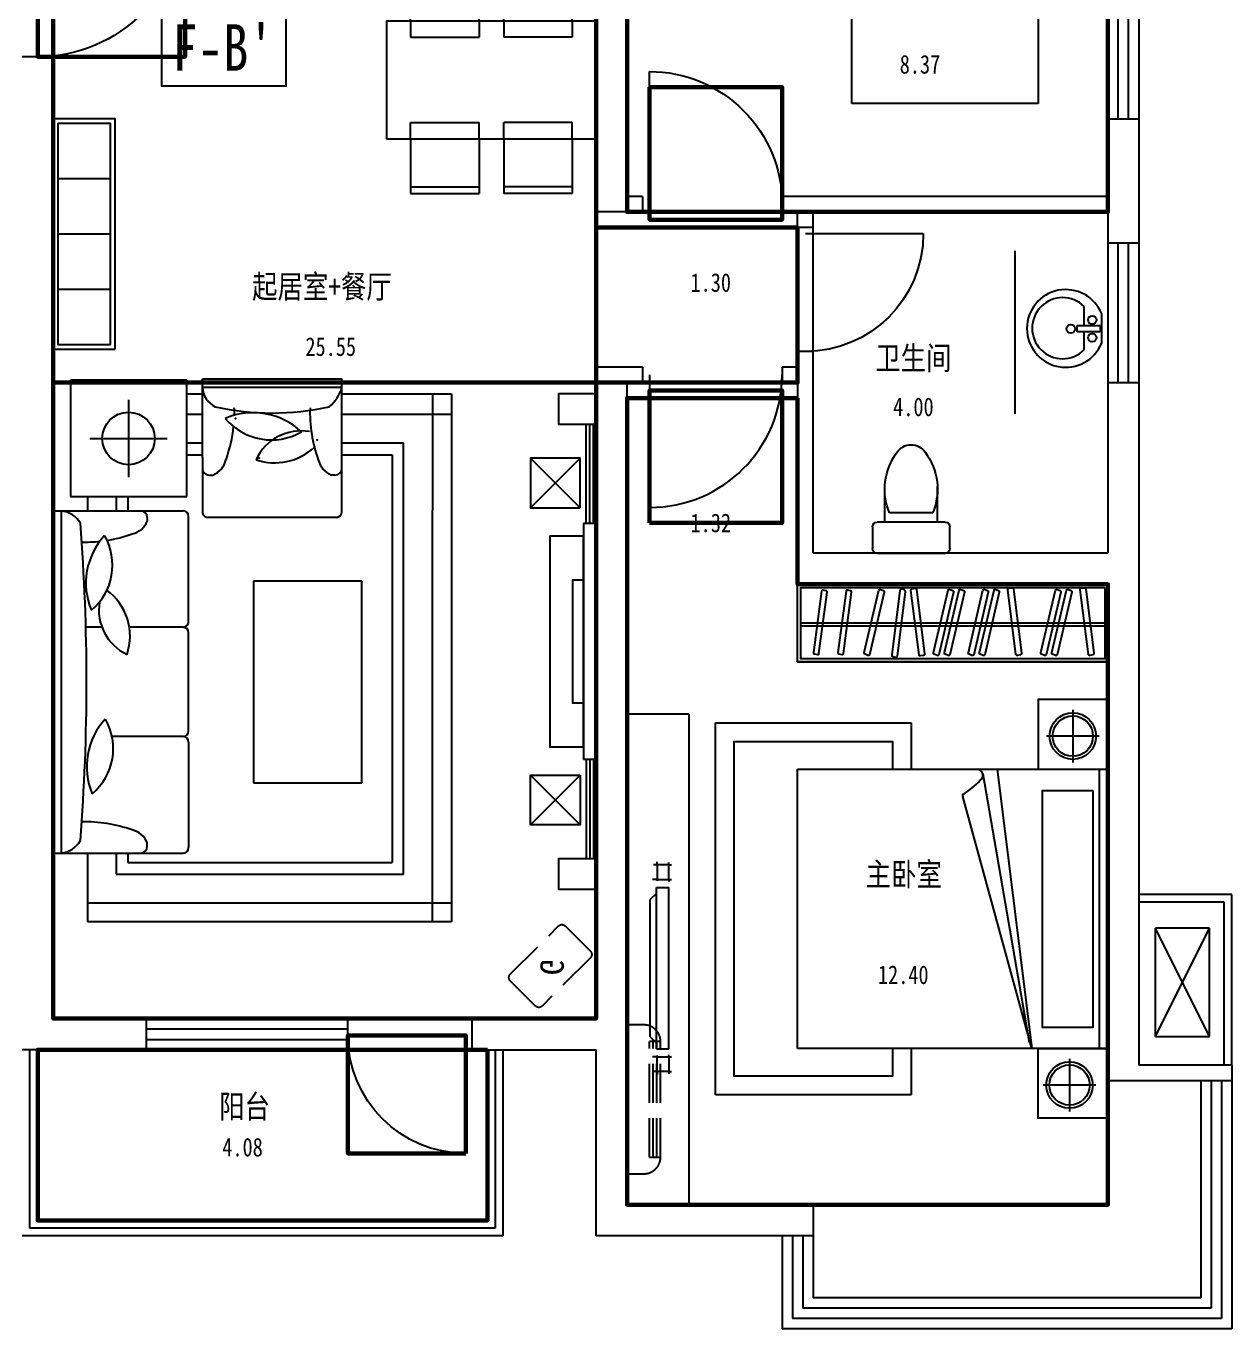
# Model space of a CAD drawing. Extents: x -355297 to -319897, y -340725 to -321125.
# Drawn here: x -327672 to -319897, y -339225 to -330826 of the extents above; entities that cross this region are included whole.
import ezdxf
from ezdxf.enums import TextEntityAlignment as Align

# ---------------------------------------------------------------- set-up
doc = ezdxf.new("R2010")
doc.units = 0
doc.header["$LTSCALE"] = 1000
doc.header["$MEASUREMENT"] = 0
doc.linetypes.add('DASH', pattern=[0.35, 0.25, -0.1])
doc.linetypes.add('DASHED', pattern=[0.75, 0.5, -0.25])
doc.layers.get('0').update_dxf_attribs({"linetype": 'CONTINUOUS'})
for name, color, linetype in [('0-室内空调位', 8, 'DASH'), ('A-FURN-MOVE', 47, 'DASH'), ('FIXT', 53, 'CONTINUOUS'), ('IDEN-NAME', 153, 'CONTINUOUS'), ('LVTRY', 8, 'CONTINUOUS'), ('PUB_HATCH', 8, 'CONTINUOUS'), ('PUB_TEXT', 7, 'CONTINUOUS'), ('TEXT', 6, 'CONTINUOUS'), ('WALL', 2, 'CONTINUOUS'), ('WIND', 2, 'CONTINUOUS'), ('WINDOW', 3, 'CONTINUOUS'), ('WINDOW_TEXT', 7, 'CONTINUOUS'), ('家具', 145, 'CONTINUOUS'), ('家具ALL', 33, 'CONTINUOUS'), ('灰色', 8, 'CONTINUOUS'), ('空调', 32, 'CONTINUOUS'), ('面积', 2, 'CONTINUOUS')]:
    doc.layers.add(name, color=color, linetype=linetype)
for name, color, linetype, lineweight in [('GT_卧室', 1, 'CONTINUOUS', 60), ('GT_客厅', 2, 'CONTINUOUS', 60), ('GT_过道', 30, 'CONTINUOUS', 60), ('GT_门', 245, 'CONTINUOUS', 60), ('GT_阳台', 6, 'CONTINUOUS', 60), ('GT_餐厅', 3, 'CONTINUOUS', 60)]:
    doc.layers.add(name, color=color, linetype=linetype, lineweight=lineweight)
doc.layers.get('PUB_HATCH').off()
doc.styles.add('-黑体', font='simhei.ttf', dxfattribs={"width": 0.7})
doc.styles.add('CCDI_T0G_01', font='simhei.ttf')
doc.styles.add('SIMPLEX', font='SIMPLEX.SHX')
doc.styles.add('Style-simsun', font='')
doc.styles.get('Style-simsun').set_extended_font_data('NSimSun')

# ---------------------------------------------------------------- blocks, each defined once
blk = doc.blocks.new('_DBLK')
blk.add_line((-0.45, 0), (-0.45, -0.95))
blk.add_arc((-0.45, 0), 0.95, 270, 0)
at = {"layer": 'WINDOW_TEXT', "style": 'SIMPLEX', "flags": 9}
blk.add_attdef('A', text='', height=1, dxfattribs=at).set_placement((0, 1.5), align=Align.MIDDLE)
blk = doc.blocks.new('_WBLK')
for p, q in [((-0.5, 0.5), (0.5, 0.5)), ((0.5, 0.1667), (-0.5, 0.1667)), ((0.5, -0.1667), (-0.5, -0.1667)), ((-0.5, -0.5), (0.5, -0.5))]:
    blk.add_line(p, q)
at = {"layer": 'WINDOW_TEXT', "style": 'SIMPLEX', "flags": 9}
blk.add_attdef('A', text='', height=1, dxfattribs=at).set_placement((0, 1.5), align=Align.MIDDLE)
blk = doc.blocks.new('NAME')
blk.add_lwpolyline([(-4, 2.5), (-4, -2.5), (4, -2.5), (4, 2.5)], close=True)
at = {"style": '-黑体', "width": 0.8}
blk.add_attdef('户型名称', text='', height=3, dxfattribs=at).set_placement((0, 0), align=Align.MIDDLE_CENTER)
blk = doc.blocks.new('U_B5ZSN')
for p, q in [((-220, 0), (220, 0)), ((-250, -170), (-250, -30)), ((250, -30), (250, -170)), ((220, -200), (-220, -200)), ((-169.7, -200.4), (-169.7, -430.4)), ((169.7, -200.4), (169.7, -430.4)), ((139.7, -260.4), (-139.7, -260.4))]:
    blk.add_line(p, q)
for centre, radius, start, end in [((-220, -30), 30, 90, 180), ((220, -30), 30, 0, 90), ((-220, -170), 30, 180, 270), ((220, -170), 30, 270, 0), ((227.4, -412.8), 397.5, 157.45048, 216.63814), ((-227.4, -412.8), 397.5, 323.36186, 22.54952), ((0, -589.6), 109.8, 213.45086, 326.54914)]:
    blk.add_arc(centre, radius, start, end)
blk = doc.blocks.new('55555')
at = {"layer": 'LVTRY', "xscale": -1, "rotation": 90}
blk.add_blockref('U_B5ZSN', (61757.5, 84566.5), dxfattribs=at)
blk = doc.blocks.new('$plan$00001628')
for p, q in [((-20.3, 0), (20.3, 0)), ((20.3, 0), (20.3, -150)), ((-20.3, -150), (-20.3, 0)), ((-23.4, -103.9), (-143.6, -103.9)), ((20.3, -150), (-20.3, -150)), ((136, -103.9), (23.5, -103.9))]:
    blk.add_line(p, q)
blk.add_lwpolyline([(-96.6, 9.3, 5.110404), (92.2, 9.3)], format="xyb", close=True)
for centre, radius in [((-57.2, -52), 26.7), ((57.2, -52), 26.7), ((0, -190.1), 27.8)]:
    blk.add_circle(centre, radius)
blk.add_arc((-3.8, -242.5), 196.9, 135.25267, 44.74733)
blk = doc.blocks.new('dq')
at = {"ltscale": 2}
for p, q in [((-80, 950), (-80, 1749)), ((-50, 950), (-50, 1749)), ((-20, 950), (-20, 1749)), ((-128, 1476), (-528, 1076)), ((-528, 1476), (-128, 1076)), ((-80, -950), (-80, -1749)), ((-50, -950), (-50, -1749)), ((-20, -950), (-20, -1749)), ((-128, -1476), (-528, -1076)), ((-528, -1476), (-128, -1076))]:
    blk.add_line(p, q, dxfattribs=at)
for p, q in [((-100, 950), (-100, -950)), ((0, 950), (-100, 950)), ((0, 950), (0, -950)), ((0, -950), (-100, -950))]:
    blk.add_line(p, q)
for points in [[(0, 1749), (-300, 1749), (-300, 1999), (0, 1999)], [(-128, 1076), (-128, 1476), (-528, 1476), (-528, 1076)], [(-100, 850), (-372, 850), (-372, -850), (-100, -850)], [(-100, 493), (-190, 493), (-190, -494), (-100, -494)], [(-128, -1076), (-128, -1476), (-528, -1476), (-528, -1076)], [(0, -1999), (-300, -1999), (-300, -1749), (0, -1749)]]:
    blk.add_lwpolyline(points, close=True, dxfattribs=at)
blk = doc.blocks.new('A$C2C4A43AB')
at = {"layer": '家具'}
for p, q in [((450, 2529.8), (2250, 2529.8)), ((450, 529.8), (450, 2529.8)), ((2250, 2529.8), (2250, 529.8)), ((2250, 2529.8), (2250, 529.8)), ((2250, 2529.8), (2250, 2359.8)), ((236.6, 2473.8), (236.3, 2133.8)), ((450, 2474), (2250, 2474)), ((2486, 2452.7), (2485.7, 2112.7)), ((66.5, 2303.9), (406.5, 2303.6)), ((2315.9, 2282.9), (2655.9, 2282.6)), ((450, 1816.4), (2250.4, 2040)), ((480.3, 1723.2), (2209.1, 2022.9)), ((2250.4, 2040), (625, 1594)), ((151.3, 1260.9), (450, 1260.9)), ((151.3, 0), (151.3, 1260.9)), ((2250, 1260.9), (2548.7, 1260.9)), ((2548.7, 1260.9), (2548.7, 0)), ((2250, 529.8), (450, 529.8)), ((2548.7, 0), (151.3, 0))]:
    blk.add_line(p, q, dxfattribs=at)
for points in [[(0, 2529.8), (0, 2079.8), (450, 2079.8), (450, 2529.8)], [(2700, 2529.8), (2700, 2079.8), (2250, 2079.8), (2250, 2529.8)], [(587.2, 2432.2), (2115.7, 2432.2), (2115.7, 2107.6), (587.2, 2107.6)]]:
    blk.add_lwpolyline(points, close=True, dxfattribs=at)
blk.add_lwpolyline([(2250, 1140.9), (2428.7, 1140.9), (2428.7, 120), (271.3, 120), (271.3, 1140.9), (450, 1140.9)], dxfattribs=at)
for centre, radius in [((236.5, 2303.8), 150), ((236.5, 2303.8), 130), ((2485.9, 2282.7), 150), ((2485.9, 2282.7), 130)]:
    blk.add_circle(centre, radius, dxfattribs=at)
for centre, radius, start, end in [((489.3, 1685), 39.3, 34.76973, 171.6858), ((104.1, 1273.5), 602.1, 32.54346, 46.10592), ((620.1, 1602.8), 10, 212.54346, 299.04815)]:
    blk.add_arc(centre, radius, start, end, dxfattribs=at)
blk = doc.blocks.new('A$C54607170')
at = {"layer": '家具'}
for p, q in [((19.9, 105.5), (5.8, 105.5)), ((19.9, 105.5), (19.9, 122.3)), ((114.9, 105.5), (114.9, 121.2)), ((114.9, 105.5), (127.5, 105.5)), ((19.9, 29.9), (0, 29.9)), ((19.9, 29.9), (19.9, 6.8)), ((114.9, 29.9), (124.3, 29.9)), ((114.9, 29.9), (114.9, 0))]:
    blk.add_line(p, q, dxfattribs=at)
blk.add_lwpolyline([(114.9, 105.5), (19.9, 105.5), (19.9, 29.9), (114.9, 29.9)], close=True, dxfattribs=at)
blk = doc.blocks.new('A$C5F6F7D46')
at = {"layer": '家具'}
for p, q in [((544.7, 120), (1583, 120)), ((544.7, 40), (544.7, 120)), ((1583, 40), (1583, 120)), ((544.7, 40), (1583, 40)), ((621.6, 0), (581.6, 40)), ((1546.1, 40), (1506.1, 0)), ((621.6, 0), (1506.1, 0))]:
    blk.add_line(p, q, dxfattribs=at)
blk = doc.blocks.new('A$C0298320C')
blk.add_blockref('A$C54607170', (377.5, 14.5))
at = {"xscale": -1}
blk.add_blockref('A$C54607170', (1750.2, 14.5), dxfattribs=at)
at = {"layer": '面积'}
blk.add_blockref('A$C5F6F7D46', (0, 0), dxfattribs=at)
blk = doc.blocks.new('A$C27572BC1')
at = {"layer": '家具'}
for p, q in [((352.5, 1350), (1112.4, 1350)), ((352.5, 0), (352.5, 1350)), ((1112.4, 0), (1112.4, 1350)), ((352.5, 1196.8), (0, 1196.8)), ((0, 1196.8), (0, 754.5)), ((43.5, 1196.8), (43.5, 754.5)), ((1112.4, 1196.8), (1465, 1196.8)), ((1421.4, 1196.8), (1421.4, 754.5)), ((1465, 1196.8), (1465, 754.5)), ((352.5, 754.5), (0, 754.5)), ((1112.4, 754.5), (1465, 754.5)), ((0, 153.2), (0, 595.5)), ((352.5, 595.5), (0, 595.5)), ((43.5, 153.2), (43.5, 595.5)), ((1112.4, 595.5), (1465, 595.5)), ((1421.4, 153.2), (1421.4, 595.5)), ((1465, 153.2), (1465, 595.5)), ((352.5, 153.2), (0, 153.2)), ((1112.4, 153.2), (1465, 153.2)), ((352.5, 0), (1112.4, 0))]:
    blk.add_line(p, q, dxfattribs=at)
at = {"layer": '家具', "linetype": 'DASHED', "ltscale": 10}
for p, q in [((352.5, 1196.8), (457.2, 1196.8)), ((457.2, 1196.8), (457.2, 754.5)), ((1112.4, 1196.8), (1007.8, 1196.8)), ((1007.8, 1196.8), (1007.8, 754.5)), ((352.5, 754.5), (457.2, 754.5)), ((1112.4, 754.5), (1007.8, 754.5)), ((352.5, 595.5), (457.2, 595.5)), ((457.2, 153.2), (457.2, 595.5)), ((1007.8, 153.2), (1007.8, 595.5)), ((1112.4, 595.5), (1007.8, 595.5)), ((352.5, 153.2), (457.2, 153.2)), ((1112.4, 153.2), (1007.8, 153.2))]:
    blk.add_line(p, q, dxfattribs=at)
blk = doc.blocks.new('A$C1635139F')
at = {"layer": '家具', "linetype": 'Continuous'}
for p, q in [((110.8, 3491.6), (110.8, 2741.6)), ((860.8, 3491.6), (110.8, 3491.6)), ((860.8, 2741.6), (860.8, 3491.6)), ((961.8, 2993.7), (961.8, 3500.7)), ((961.8, 3500.7), (1861.8, 3500.7)), ((961.8, 3446.7), (1861.8, 3446.7)), ((1861.8, 2643.9), (1861.8, 3500.7)), ((961.8, 2993.7), (961.8, 2643.9)), ((1006.8, 2880.6), (1029.5, 2880.6)), ((1816.8, 2880.6), (1794.1, 2880.6)), ((110.8, 2741.6), (860.8, 2741.6)), ((0, 444.5), (0, 2650)), ((0.5, 2650.5), (837.9, 2650.5)), ((52.8, 444), (52.8, 2650.5)), ((606.4, 2606.5), (606.4, 2584.3)), ((873.1, 1925.7), (873.1, 2615.3)), ((1825.8, 2607.9), (997.8, 2607.9)), ((1290.8, 2197.3), (1290.8, 897.3)), ((1990.8, 2197.3), (1290.8, 2197.3)), ((1990.8, 897.3), (1990.8, 2197.3)), ((314.6, 1899.3), (217.8, 1899.3)), ((839.3, 1899.3), (490.9, 1899.3)), ((873.1, 1230.5), (873.1, 1864.1)), ((839.3, 1195.3), (379.2, 1195.3)), ((873.1, 1160.1), (873.1, 479.2)), ((1290.8, 897.3), (1990.8, 897.3)), ((606.4, 488), (606.4, 510.2)), ((0.5, 444), (837.9, 444))]:
    blk.add_line(p, q, dxfattribs=at)
at = {"layer": '家具'}
for p, q in [((485.8, 3365.7), (485.8, 2867.5)), ((860.8, 3404.8), (961.8, 3404.8)), ((1861.8, 3404.8), (2568.1, 3404.8)), ((1861.8, 3404.8), (2568.1, 3404.8)), ((2444.6, 3404.8), (2444.6, 2652.6)), ((2568.1, 3404.8), (2568.1, 0)), ((2568.1, 3404.8), (2568.1, 0)), ((961.8, 3271.5), (860.8, 3271.5)), ((2568.1, 3271.5), (1861.8, 3271.5)), ((236.7, 3116.6), (734.9, 3116.6)), ((961.8, 3086.3), (860.8, 3086.3)), ((2259.3, 3086.3), (1861.8, 3086.3)), ((2259.3, 308.7), (2259.3, 3086.3)), ((860.8, 3012.2), (961.8, 3012.2)), ((1861.8, 3012.2), (2185.2, 3012.2)), ((2185.2, 3012.2), (2185.2, 382.8)), ((221.7, 2741.6), (221.7, 2650.5)), ((406.9, 2741.6), (406.9, 2650.5)), ((481, 2741.6), (481, 2650.5)), ((221.7, 2650.5), (221.7, 2652.6)), ((406.9, 2650.5), (406.9, 2652.6)), ((2444.6, 0), (2444.6, 2652.6)), ((221.7, 435.7), (221.7, 444)), ((221.7, 444), (221.7, 0)), ((406.9, 444), (406.9, 352.9)), ((406.9, 436), (406.9, 308.7)), ((481, 444), (481, 382.8)), ((481, 382.8), (2185.2, 382.8)), ((406.9, 308.7), (2259.3, 308.7)), ((221.7, 123.5), (2568.1, 123.5)), ((2568.1, 0), (221.7, 0)), ((2568.1, 0), (1861.8, 0))]:
    blk.add_line(p, q, dxfattribs=at)
blk.add_circle((485.8, 3116.6), 169.1, dxfattribs=at)
at = {"layer": '家具', "linetype": 'Continuous'}
for centre, radius, start, end in [((1110.1, 3454.4), 148.5, 182.97, 243.66674), ((1613.5, 3520.1), 258.9, 309.82954, 343.53373), ((1411.8, 4967), 1686.2, 257.41004, 282.58996), ((251.2, 3289.5), 916.9, 358.58303, 1.59457), ((2572.4, 3289.5), 916.9, 178.40543, 199.73927), ((251.2, 3289.5), 916.9, 340.26073, 353.9761), ((979.4, 3009.1), 137.9, 291.27159, 347.71802), ((1844.1, 3009.1), 137.9, 192.28198, 248.72841), ((1006.8, 2925.6), 45, 180, 270), ((1816.8, 2925.6), 45, 270, 0), ((0.5, 2650), 0.5, 90, 180), ((31.5, 2484.4), 167.4, 30.68837, 82.6749), ((562.4, 2606.5), 44, 0, 90), ((837.9, 2615.3), 35.2, 0, 90), ((997.8, 2643.9), 36, 180, 270), ((1825.8, 2643.9), 36, 270, 0), ((-12994.4, 1547.3), 13209.5, 355.55987, 4.44013), ((480.7, 2633.3), 134.9, 282.27415, 338.70114), ((206.6, 3345.3), 896.5, 268.40543, 276.00735), ((206.6, 3345.3), 896.5, 279.035, 289.73927), ((828.4, 1948.6), 50.2, 280.89858, 332.84122), ((837.9, 1864.1), 35.2, 0, 90), ((837.9, 1230.5), 35.2, 270, 0), ((837.9, 1160.1), 35.2, 0, 90), ((206.6, -250.8), 896.5, 70.26073, 91.59457), ((480.7, 461.2), 134.9, 21.29886, 77.72585), ((31.5, 610.1), 167.4, 277.3251, 329.31163), ((0.5, 444.5), 0.5, 180, 270), ((562.4, 488), 44, 270, 0), ((837.9, 479.2), 35.2, 270, 0)]:
    blk.add_arc(centre, radius, start, end, dxfattribs=at)
at = {"layer": '家具'}
for centre, radius, start, end in [((1288, 2823.5), 459.3, 47.03855, 112.96198), ((1406.5, 3495.6), 388.2, 219.93728, 300.06326), ((1600, 2842.7), 322.7, 80.4987, 154.92667), ((1961, 3959.5), 1329.3, 221.0234, 221.26389), ((1428.1, 3337.9), 378.1, 251.44436, 312.71967), ((367.4, 2681.9), 29.4, 273.60815, 273.73494), ((367.4, 2681.9), 29.4, 273.60815, 273.73494), ((660, 2184.7), 449.1, 137.03855, 202.96198), ((2.8, 2300.6), 379.6, 309.93728, 30.06326), ((125.6, 1842.5), 369.7, 341.44436, 53.33975), ((609.8, 2010.6), 315.5, 170.4987, 244.92667), ((664.8, 1001.5), 449.1, 137.03855, 202.96198), ((7.7, 1117.4), 379.6, 309.93728, 30.06326)]:
    blk.add_arc(centre, radius, start, end, dxfattribs=at)
for p in [(1175.2, 3246.4), (1701.1, 3107.1), (1328.2, 2989.7)]:
    blk.add_point(p, dxfattribs=at)
blk = doc.blocks.new('壁挂空调')
at = {"layer": 'A-FURN-MOVE'}
for p, q in [((-108, 216), (-852, 216)), ((-852, 216), (-852, 144)), ((-108, 192), (-852, 192)), ((-108, 168), (-852, 168)), ((-108, 144), (-108, 216)), ((-960, 108), (-960, 0)), ((-108, 144), (-852, 144)), ((0, 0), (0, 108)), ((-960, 0), (0, 0))]:
    blk.add_line(p, q, dxfattribs=at)
for centre, start, end in [((-852, 108), 90, 180), ((-108, 108), 0, 90)]:
    blk.add_arc(centre, 108, start, end, dxfattribs=at)
blk = doc.blocks.new('A$C56337016')
for p, q in [((319.9, 525), (8.8, 213.8)), ((525, 362.3), (362.3, 525)), ((213.8, 8.8), (525, 319.9)), ((8.8, 171.4), (171.4, 8.8))]:
    blk.add_line(p, q)
for centre, start, end in [((341.1, 503.8), 45, 135), ((503.8, 341.1), 315, 45), ((30, 192.6), 135, 225), ((192.6, 30), 225, 315)]:
    blk.add_arc(centre, 30, start, end)
at = {"style": 'Style-simsun'}
blk.add_text('G', height=150, dxfattribs=at).set_placement((207.4, 203.6))
blk = doc.blocks.new('A$C24390004')
at = {"layer": '空调'}
for p, q in [((700, 350), (0, 0)), ((700, 0), (0, 350)), ((0, 350), (0, 0)), ((700, 350), (0, 350)), ((700, 0), (700, 350)), ((700, 0), (0, 0))]:
    blk.add_line(p, q, dxfattribs=at)
blk = doc.blocks.new('A$C64276DD0')
at = {"layer": '家具'}
for p, q in [((450, 2000), (1650, 2000)), ((450, 0), (450, 2000)), ((450, 1944.2), (1650, 1944.2)), ((1650, 2000), (1650, 0)), ((1650, 2000), (1650, 0)), ((1650, 2000), (1650, 1830)), ((1886, 1922.9), (1885.7, 1582.9)), ((1715.9, 1753.1), (2055.9, 1752.8)), ((450, 1286.6), (1650.4, 1510.2)), ((480.3, 1193.4), (1609.1, 1493.1)), ((1650.4, 1510.2), (625, 1064.2)), ((1650, 0), (450, 0))]:
    blk.add_line(p, q, dxfattribs=at)
for points in [[(2100, 2000), (2100, 1550), (1650, 1550), (1650, 2000)], [(587.2, 1902.4), (1515.7, 1902.4), (1515.7, 1577.8), (587.2, 1577.8)]]:
    blk.add_lwpolyline(points, close=True, dxfattribs=at)
for radius in [150, 130]:
    blk.add_circle((1885.9, 1752.9), radius, dxfattribs=at)
for centre, radius, start, end in [((489.3, 1155.2), 39.3, 34.76973, 171.6858), ((104.1, 743.7), 602.1, 32.54346, 46.10592), ((620.1, 1073), 10, 212.54346, 299.04815)]:
    blk.add_arc(centre, radius, start, end, dxfattribs=at)
blk = doc.blocks.new('A$C64276DD0-flat-4')
at = {"layer": '家具'}
for p, q in [((450, 2000), (1650, 2000)), ((450, 0), (450, 2000)), ((450, 1944.2), (1650, 1944.2)), ((1650, 2000), (1650, 0)), ((1650, 2000), (1650, 0)), ((1650, 2000), (1650, 1830)), ((1886, 1922.9), (1885.7, 1582.9)), ((1715.9, 1753.1), (2055.9, 1752.8)), ((450, 1286.6), (1650.4, 1510.2)), ((480.3, 1193.4), (1609.1, 1493.1)), ((1650.4, 1510.2), (625, 1064.2)), ((1650, 0), (450, 0))]:
    blk.add_line(p, q, dxfattribs=at)
for points in [[(2100, 2000), (2100, 1550), (1650, 1550), (1650, 2000)], [(587.2, 1902.4), (1515.7, 1902.4), (1515.7, 1577.8), (587.2, 1577.8)]]:
    blk.add_lwpolyline(points, close=True, dxfattribs=at)
for radius in [150, 130]:
    blk.add_circle((1885.9, 1752.9), radius, dxfattribs=at)
for centre, radius, start, end in [((489.3, 1155.2), 39.3, 34.76973, 171.6858), ((104.1, 743.7), 602.1, 32.54346, 46.10592), ((620.1, 1073), 10, 212.54346, 299.04815)]:
    blk.add_arc(centre, radius, start, end, dxfattribs=at)

msp = doc.modelspace()

# ---------------------------------------------------------------- linework, layer by layer
at = {"layer": 'GT_卧室'}
for points in [[(-320697.3, -329324.6), (-323797.3, -329324.6), (-323797.3, -332024.6), (-320697.3, -332024.6), (-320697.3, -329324.6)], [(-322697.3, -333224.6), (-323797.3, -333224.6), (-323797.3, -338424.6), (-320697.3, -338424.6), (-320697.3, -334424.6), (-322697.3, -334424.6), (-322697.3, -333224.6)]]:
    msp.add_lwpolyline(points, dxfattribs=at)
at = {"layer": 'GT_客厅'}
msp.add_lwpolyline([(-323997.3, -333124.6), (-323997.3, -337224.6), (-327497.3, -337224.6), (-327497.3, -333124.6), (-323997.3, -333124.6)], dxfattribs=at)
at = {"layer": 'GT_过道'}
msp.add_lwpolyline([(-322697.3, -332124.6), (-323997.3, -332124.6), (-323997.3, -333124.6), (-323697.3, -333124.6), (-322697.3, -333124.6), (-322697.3, -332124.6)], dxfattribs=at)
at = {"layer": 'GT_门'}
for points in [[(-326647.3, -330074.6), (-327597.3, -330074.6), (-327597.3, -331024.6), (-326647.3, -331024.6), (-326647.3, -330074.6)], [(-323652.3, -331219.6), (-323652.3, -332074.6), (-322797.3, -332074.6), (-322797.3, -331219.6), (-323652.3, -331219.6)], [(-323652.3, -334029.6), (-323652.3, -333174.6), (-322797.3, -333174.6), (-322797.3, -334029.6), (-323652.3, -334029.6)], [(-324837.7, -338092.8), (-324837.2, -337332.8), (-325597.2, -337332.3), (-325597.2, -338092.8), (-324837.7, -338093.2)]]:
    msp.add_lwpolyline(points, dxfattribs=at)
at = {"layer": 'GT_阳台'}
msp.add_lwpolyline([(-324697.3, -337424.6), (-324697.3, -338524.6), (-327597.3, -338524.6), (-327597.3, -337424.6), (-324697.3, -337424.6)], dxfattribs=at)
at = {"layer": 'GT_餐厅'}
msp.add_lwpolyline([(-323997.3, -329924.6), (-327497.3, -329924.6), (-327497.3, -333124.6), (-323997.3, -333124.6), (-323997.3, -329924.6)], dxfattribs=at)
at = {"layer": 'LVTRY'}
msp.add_line((-321297, -332274.6), (-321297.1, -333326.4), dxfattribs=at)
at = {"layer": 'WALL'}
for p, q in [((-323797.3, -331924.6), (-323797.3, -329324.6)), ((-323797.3, -331924.6), (-323797.3, -329324.6)), ((-323997.3, -332024.6), (-323997.3, -329924.6)), ((-323997.3, -332024.6), (-323997.3, -329924.6)), ((-327497.3, -331124.6), (-327497.3, -331024.6)), ((-327497.3, -331124.6), (-327497.3, -331024.6)), ((-327497.3, -337224.6), (-327497.3, -331424.6)), ((-327497.3, -337224.6), (-327497.3, -331424.6)), ((-320697.3, -331424.6), (-320497.3, -331424.6)), ((-320697.3, -331424.6), (-320697.3, -331924.6)), ((-320697.3, -331424.6), (-320697.3, -331924.6)), ((-320697.3, -331424.6), (-320497.3, -331424.6)), ((-320497.3, -331424.6), (-320497.3, -332224.6)), ((-320497.3, -331424.6), (-320497.3, -332224.6)), ((-323697.3, -331924.6), (-323797.3, -331924.6)), ((-323697.3, -331924.6), (-323797.3, -331924.6)), ((-323697.3, -331924.6), (-323697.3, -332024.6)), ((-323697.3, -331924.6), (-323697.3, -332024.6)), ((-322597.3, -331924.6), (-322797.3, -331924.6)), ((-322797.3, -331924.6), (-322797.3, -332024.6)), ((-322797.3, -331924.6), (-322797.3, -332024.6)), ((-322597.3, -331924.6), (-322797.3, -331924.6)), ((-320697.3, -331924.6), (-322597.3, -331924.6)), ((-322597.3, -331924.6), (-322597.3, -331924.6)), ((-322597.3, -331924.6), (-322597.3, -331924.6)), ((-320697.3, -331924.6), (-322597.3, -331924.6)), ((-323697.3, -332024.6), (-323997.3, -332024.6)), ((-323697.3, -332024.6), (-323997.3, -332024.6)), ((-322697.3, -332024.6), (-322797.3, -332024.6)), ((-322697.3, -332024.6), (-322797.3, -332024.6)), ((-322697.3, -332024.6), (-322697.3, -332024.6)), ((-322697.3, -332024.6), (-322697.3, -332024.6)), ((-322697.3, -332024.6), (-322697.3, -332024.6)), ((-322697.3, -332124.6), (-322697.3, -332024.6)), ((-322697.3, -332124.6), (-322697.3, -332024.6)), ((-322697.3, -332024.6), (-322697.3, -332024.6)), ((-322697.3, -332024.6), (-322697.3, -332024.6)), ((-322697.3, -332024.6), (-322697.3, -332024.6)), ((-320697.3, -332024.6), (-322597.3, -332024.6)), ((-322597.3, -332124.6), (-322597.3, -332024.6)), ((-322597.3, -332124.6), (-322597.3, -332024.6)), ((-320697.3, -332024.6), (-322597.3, -332024.6)), ((-320697.3, -332024.6), (-320697.3, -332224.6)), ((-320697.3, -332024.6), (-320697.3, -332224.6)), ((-322597.3, -332124.6), (-322697.3, -332124.6)), ((-322597.3, -332124.6), (-322697.3, -332124.6)), ((-320697.3, -332224.6), (-320497.3, -332224.6)), ((-320697.3, -332224.6), (-320497.3, -332224.6)), ((-322697.3, -332924.6), (-322697.3, -333024.6)), ((-322597.3, -332924.6), (-322697.3, -332924.6)), ((-322597.3, -332924.6), (-322697.3, -332924.6)), ((-322697.3, -332924.6), (-322697.3, -333024.6)), ((-322597.3, -334224.6), (-322597.3, -332924.6)), ((-322597.3, -334224.6), (-322597.3, -332924.6)), ((-323997.3, -337224.6), (-323997.3, -333024.6)), ((-323697.3, -333024.6), (-323997.3, -333024.6)), ((-323697.3, -333024.6), (-323997.3, -333024.6)), ((-323997.3, -337224.6), (-323997.3, -333024.6)), ((-323697.3, -333024.6), (-323797.3, -333024.6)), ((-323697.3, -333024.6), (-323797.3, -333024.6)), ((-323697.3, -333024.6), (-323697.3, -333124.6)), ((-323697.3, -333024.6), (-323697.3, -333124.6)), ((-322697.3, -333024.6), (-322797.3, -333024.6)), ((-322797.3, -333024.6), (-322797.3, -333124.6)), ((-322797.3, -333024.6), (-322797.3, -333124.6)), ((-322697.3, -333024.6), (-322797.3, -333024.6)), ((-323797.3, -337699.6), (-323797.3, -333124.6)), ((-323697.3, -333124.6), (-323797.3, -333124.6)), ((-323697.3, -333124.6), (-323797.3, -333124.6)), ((-323797.3, -337699.6), (-323797.3, -333124.6)), ((-322697.3, -333124.6), (-322797.3, -333124.6)), ((-322697.3, -333124.6), (-322797.3, -333124.6)), ((-322697.3, -333124.6), (-322697.3, -334424.6)), ((-322697.3, -333124.6), (-322697.3, -334424.6)), ((-320697.3, -333124.6), (-320697.3, -334224.6)), ((-320697.3, -333124.6), (-320497.3, -333124.6)), ((-320697.3, -333124.6), (-320497.3, -333124.6)), ((-320697.3, -333124.6), (-320697.3, -334224.6)), ((-320497.3, -333124.6), (-320497.3, -334924.6)), ((-320497.3, -333124.6), (-320497.3, -334924.6)), ((-320497.3, -333924.6), (-320497.3, -337524.6)), ((-320497.3, -333924.6), (-320497.3, -337524.6)), ((-320697.3, -334224.6), (-322597.3, -334224.6)), ((-320697.3, -334224.6), (-322597.3, -334224.6)), ((-320697.3, -334424.6), (-322697.3, -334424.6)), ((-320697.3, -334424.6), (-322697.3, -334424.6)), ((-320697.3, -334424.6), (-320697.3, -337624.6)), ((-320697.3, -334424.6), (-320697.3, -337624.6)), ((-326897.1, -337224.6), (-327497.3, -337224.6)), ((-326897.1, -337224.6), (-327497.3, -337224.6)), ((-326897.1, -337224.6), (-326897.3, -337424.6)), ((-326897.1, -337224.6), (-326897.3, -337424.6)), ((-324797.1, -337224.6), (-324797.3, -337424.6)), ((-324797.1, -337224.6), (-324797.3, -337424.6)), ((-324797.1, -337224.6), (-323997.3, -337224.6)), ((-324797.1, -337224.6), (-323997.3, -337224.6)), ((-326897.1, -337424.6), (-327697.3, -337424.6)), ((-326897.1, -337424.6), (-327697.3, -337424.6)), ((-324797.3, -337424.6), (-323997.3, -337424.6)), ((-324797.3, -337424.6), (-323997.3, -337424.6)), ((-324796.2, -337424.6), (-323997.3, -337424.6)), ((-324796.2, -337424.6), (-323997.3, -337424.6)), ((-323997.3, -338624.6), (-323997.3, -337424.6)), ((-323997.3, -338624.6), (-323997.3, -337424.6)), ((-323997.3, -338624.6), (-323997.3, -337424.6)), ((-323997.3, -338624.6), (-323997.3, -337424.6)), ((-323797.3, -338424.6), (-323797.3, -337699.6)), ((-323797.3, -338424.6), (-323797.3, -337699.6)), ((-322597.3, -338424.6), (-323797.3, -338424.6)), ((-322597.3, -338424.6), (-323797.3, -338424.6)), ((-322597.3, -338624.6), (-323997.3, -338624.6)), ((-322597.3, -338624.6), (-323997.3, -338624.6))]:
    msp.add_line(p, q, dxfattribs=at)
at = {"layer": 'WALL', "linetype": 'ByBlock'}
for p, q in [((-319897.3, -337524.6), (-320497.3, -337524.6)), ((-319897.3, -337524.6), (-320497.3, -337524.6)), ((-319897.3, -337524.6), (-319897.3, -337624.6)), ((-319897.3, -337524.6), (-319897.3, -337624.6)), ((-319897.3, -337624.6), (-320697.3, -337624.6)), ((-319897.3, -337624.6), (-320697.3, -337624.6)), ((-322597.3, -338424.6), (-322597.3, -338624.6)), ((-322597.3, -338424.6), (-322597.3, -338624.6))]:
    msp.add_line(p, q, dxfattribs=at)
at = {"layer": 'WALL'}
msp.add_lwpolyline([(-327497.3, -336024.7), (-327497.3, -331024.6), (-327697.3, -331024.6)], dxfattribs=at)
msp.add_lwpolyline([(-327497.3, -336024.7), (-327497.3, -331024.6), (-327697.3, -331024.6)], dxfattribs=at)
at = {"layer": 'WINDOW'}
for p, q in [((-322597.3, -332924.6), (-322597.3, -332124.6)), ((-326897.1, -337224.6), (-325597.2, -337224.6)), ((-325597.3, -337424.6), (-325597.2, -337224.6)), ((-326897.1, -337289.6), (-325597.2, -337289.6)), ((-326897.1, -337359.6), (-325597.3, -337359.6)), ((-326897.1, -337424.6), (-324797.3, -337424.6)), ((-320697.3, -337624.6), (-320697.3, -338424.6)), ((-320097.3, -337624.6), (-320097.3, -339024.6)), ((-320030.6, -337624.6), (-320030.6, -339091.3)), ((-319963.9, -337624.6), (-319963.9, -339158)), ((-319897.3, -337624.6), (-319897.3, -339224.6)), ((-322597.3, -338424.6), (-322597.3, -339024.6)), ((-320697.3, -338424.6), (-322597.3, -338424.6)), ((-322797.3, -338624.6), (-322797.3, -339224.6)), ((-322730.6, -338624.6), (-322730.6, -339158)), ((-322663.9, -338624.6), (-322663.9, -339091.3)), ((-320097.3, -339024.6), (-322597.3, -339024.6)), ((-320030.6, -339091.3), (-322663.9, -339091.3)), ((-319963.9, -339158), (-322730.6, -339158)), ((-319897.3, -339224.6), (-322797.3, -339224.6))]:
    msp.add_line(p, q, dxfattribs=at)
at = {"layer": '家具', "ltscale": 2}
for p, q in [((-327127.3, -331810.9), (-327467.3, -331810.9)), ((-327127.3, -332167.2), (-327467.3, -332167.2)), ((-327127.3, -332523.5), (-327467.3, -332523.5))]:
    msp.add_line(p, q, dxfattribs=at)
at = {"layer": '家具', "linetype": 'Continuous'}
for p, q in [((-320697.3, -334424.6), (-322697.3, -334424.6)), ((-322697.3, -334924.6), (-322697.3, -334424.6)), ((-320697.3, -334924.6), (-320697.3, -334424.6)), ((-320697.3, -334924.6), (-320697.3, -334424.6)), ((-320717.3, -334674.6), (-322677.3, -334674.6)), ((-320717.3, -334694.6), (-322677.3, -334694.6)), ((-322697.3, -334924.6), (-320697.3, -334924.6))]:
    msp.add_line(p, q, dxfattribs=at)
at = {"layer": '家具'}
msp.add_line((-323397.3, -338424.6), (-323397.3, -335262.1), dxfattribs=at)
at = {"layer": '家具', "ltscale": 2}
for points in [[(-327097.3, -332909.8), (-327097.3, -331424.6), (-327497.3, -331424.6), (-327497.3, -332909.8)], [(-327127.3, -332879.8), (-327127.3, -331454.6), (-327467.3, -331454.6), (-327467.3, -332879.8)]]:
    msp.add_lwpolyline(points, close=True, dxfattribs=at)
at = {"layer": '家具', "linetype": 'Continuous'}
for points in [[(-320697.3, -334424.6), (-320697.3, -334924.6), (-322697.3, -334924.6), (-322697.3, -334424.6)], [(-320717.3, -334444.6), (-320717.3, -334904.6), (-322677.3, -334904.6), (-322677.3, -334444.6)]]:
    msp.add_lwpolyline(points, close=True, dxfattribs=at)
for points in [[(-322560, -334871.5), (-322507.8, -334475.9, 0.414214), (-322514.3, -334466), (-322533.9, -334461.8, 0.414214), (-322543.8, -334468.3), (-322596, -334863.9, 0.414214), (-322589.5, -334873.9), (-322570, -334878, 0.414214)], [(-322401.6, -334871.5), (-322349.4, -334475.9, 0.414214), (-322355.9, -334466), (-322375.4, -334461.8, 0.414214), (-322385.4, -334468.3), (-322437.6, -334863.9, 0.414214), (-322431.1, -334873.9), (-322411.5, -334878, 0.414214)], [(-322139.2, -334475.6), (-322233.3, -334878.8, -0.414214), (-322244.2, -334883.5), (-322262.8, -334876.1, -0.414214), (-322267.5, -334865.1), (-322173.4, -334462, -0.414214), (-322162.5, -334457.3), (-322143.9, -334464.7, -0.414214)], [(-322054.4, -334887.2), (-322002.2, -334471.3, 0.414214), (-322008.7, -334461.4), (-322028.3, -334457.2, 0.414214), (-322038.2, -334463.7), (-322090.4, -334879.6, 0.414214), (-322083.9, -334889.5), (-322064.4, -334893.6, 0.414214)], [(-321914.5, -334880.3), (-321966.7, -334464.4, -0.414214), (-321960.2, -334454.5), (-321940.7, -334450.4, -0.414214), (-321930.7, -334456.9), (-321878.6, -334872.7, -0.414214), (-321885, -334882.7), (-321904.6, -334886.8, -0.414214)], [(-321693, -334475.6), (-321787.1, -334878.8, -0.414214), (-321798, -334883.5), (-321816.6, -334876.1, -0.414214), (-321821.2, -334865.1), (-321727.2, -334462, -0.414214), (-321716.2, -334457.3), (-321697.7, -334464.7, -0.414214)], [(-321621.8, -334475.6), (-321715.9, -334878.8, -0.414214), (-321726.8, -334883.5), (-321745.4, -334876.1, -0.414214), (-321750.1, -334865.1), (-321656, -334462, -0.414214), (-321645.1, -334457.3), (-321626.5, -334464.7, -0.414214)], [(-321468.4, -334475.6), (-321562.5, -334878.8, -0.414214), (-321573.4, -334883.5), (-321591.9, -334876.1, -0.414214), (-321596.6, -334865.1), (-321502.5, -334462, -0.414214), (-321491.6, -334457.3), (-321473.1, -334464.7, -0.414214)], [(-321397.2, -334475.6), (-321491.3, -334878.8, -0.414214), (-321502.2, -334883.5), (-321520.8, -334876.1, -0.414214), (-321525.4, -334865.1), (-321431.4, -334462, -0.414214), (-321420.4, -334457.3), (-321401.9, -334464.7, -0.414214)], [(-321306.1, -334453), (-321254, -334868.9, -0.414214), (-321260.4, -334878.8), (-321280, -334882.9, -0.414214), (-321289.9, -334876.4), (-321342.1, -334460.6, -0.414214), (-321335.6, -334450.7), (-321316.1, -334446.5, -0.414214)], [(-321001.3, -334475.6), (-321095.3, -334878.8, -0.414214), (-321106.3, -334883.5), (-321124.8, -334876.1, -0.414214), (-321129.5, -334865.1), (-321035.4, -334462, -0.414214), (-321024.5, -334457.3), (-321005.9, -334464.7, -0.414214)], [(-320930.1, -334475.6), (-321024.2, -334878.8, -0.414214), (-321035.1, -334883.5), (-321053.6, -334876.1, -0.414214), (-321058.3, -334865.1), (-320964.2, -334462, -0.414214), (-320953.3, -334457.3), (-320934.8, -334464.7, -0.414214)], [(-320839, -334453), (-320786.8, -334868.9, -0.414214), (-320793.3, -334878.8), (-320812.9, -334882.9, -0.414214), (-320822.8, -334876.4), (-320875, -334460.6, -0.414214), (-320868.5, -334450.7), (-320849, -334446.5, -0.414214)]]:
    msp.add_lwpolyline(points, format="xyb", close=True, dxfattribs=at)
at = {"layer": '家具'}
msp.add_lwpolyline([(-323397.3, -335262.1), (-323797.3, -335262.1)], dxfattribs=at)
at = {"layer": '家具ALL'}
for p, q in [((-327647.3, -338574.6), (-327647.3, -337424.6)), ((-327597.3, -338524.6), (-327597.3, -337424.6)), ((-324697.3, -337424.6), (-324697.3, -338524.6)), ((-324647.3, -337424.6), (-324647.3, -338574.6)), ((-324597.3, -337424.6), (-324597.3, -338624.6)), ((-324697.3, -338524.6), (-327597.3, -338524.6)), ((-324647.3, -338574.6), (-327647.3, -338574.6)), ((-324597.3, -338624.6), (-327697.3, -338624.6))]:
    msp.add_line(p, q, dxfattribs=at)
at = {"layer": '空调'}
for p, q in [((-319897.3, -336424.6), (-320497.3, -336424.6)), ((-319897.3, -337524.6), (-319897.3, -336424.6)), ((-319947.3, -336474.6), (-320497.3, -336474.6)), ((-319947.3, -337524.6), (-319947.3, -336474.6))]:
    msp.add_line(p, q, dxfattribs=at)

# ---------------------------------------------------------------- block references
at = {"layer": '0-室内空调位', "rotation": 270}
msp.add_blockref('壁挂空调', (-323797.3, -338224.6), dxfattribs=at)
at = {"layer": 'A-FURN-MOVE', "xscale": -1, "rotation": 270.0000000133402}
msp.add_blockref('A$C56337016', (-324558.8, -337151.9), dxfattribs=at)
at = {"layer": 'FIXT', "rotation": 89.99377040055703}
msp.add_blockref('55555', (-237406, -395991.3), dxfattribs=at)
at = {"layer": 'IDEN-NAME'}
ref = msp.add_blockref('NAME', (-326397, -330964.5), dxfattribs=dict(at, xscale=-100, yscale=100, zscale=100))
ref.add_attrib('户型名称', "F-B'", dxfattribs={"layer": '0', "height": 300, "style": '-黑体', "width": 0.8}).set_placement((-326402.4, -330964.5), align=Align.MIDDLE_CENTER)
at = {"layer": 'LVTRY', "rotation": 269.9937703872168}
msp.add_blockref('$plan$00001628', (-320746.3, -332777.8), dxfattribs=at)
at = {"layer": 'PUB_HATCH', "rotation": 270}
msp.add_blockref('A$C27572BC1', (-325347.3, -330441), dxfattribs=at)
at = {"layer": 'WALL'}
msp.add_blockref('A$C64276DD0', (-322797.3, -331324.6), dxfattribs=at)
at = {"layer": 'WIND'}
for name, p, xscale, yscale, zscale, rotation in [('_WBLK', (-320597.3, -330624.6), 1600.000000073225, 200, 1500, 270.0000000049942), ('_DBLK', (-327597.3, -330524.6), 1000.000000000815, -1000.000000000815, 2100, 270), ('_DBLK', (-325197.2, -337332.5), -800.000000000772, 800.0000000006403, 2100, 359.9646237399359)]:
    msp.add_blockref(name, p, dxfattribs=dict(at, xscale=xscale, yscale=yscale, zscale=zscale, rotation=rotation))
at = {"layer": 'WINDOW'}
for name, p, xscale, yscale, zscale, rotation in [('_DBLK', (-323247.3, -331974.6), -900, 900, 2100, 180.0000000018083), ('_DBLK', (-322647.3, -332524.6), 800, -800, 2100, 269.9999999981824), ('_WBLK', (-320597.3, -332674.6), 900, 200, 1500, 269.9999999981916)]:
    msp.add_blockref(name, p, dxfattribs=dict(at, xscale=xscale, yscale=yscale, zscale=zscale, rotation=rotation))
at = {"layer": 'WINDOW', "xscale": 900, "yscale": 900, "zscale": 2100}
msp.add_blockref('_DBLK', (-323247.3, -333074.6), dxfattribs=at)
at = {"layer": '家具'}
for name, p, rotation in [('A$C1635139F', (-327497.3, -336601.4), 359.9995681873032), ('A$C2C4A43AB', (-323227.1, -335166.7), 270)]:
    msp.add_blockref(name, p, dxfattribs=dict(at, rotation=rotation))
at = {"layer": '家具', "extrusion": (0, 0, -1), "xscale": -0.800000011920929, "yscale": 0.800000011920929, "zscale": -0.8, "rotation": 359.9999999833248}
msp.add_blockref('dq', (323997.3, -334793.5), dxfattribs=at)
at = {"layer": '家具', "xscale": -1, "rotation": 270.0000000800413}
msp.add_blockref('A$C0298320C', (-323647.3, -337962.9), dxfattribs=at)
at = {"layer": '灰色'}
msp.add_blockref('A$C64276DD0-flat-4', (-322797.3, -331324.6), dxfattribs=at)
at = {"layer": '空调', "rotation": 270}
msp.add_blockref('A$C24390004', (-320391, -336640.6), dxfattribs=at)

# ---------------------------------------------------------------- texts
at = {"layer": 'PUB_TEXT', "style": 'CCDI_T0G_01', "width": 0.8}
for s, p in [('8.37', (-321908.7, -331072.7)), ('1.30', (-323257.5, -332479.6)), ('4.00', (-321951.2, -333280.8)), ('1.32', (-323257.5, -334028.8)), ('12.40', (-322016.6, -336941.4)), ('4.08', (-326276.4, -338052.8))]:
    msp.add_text(s, height=120, dxfattribs=at).set_placement(p, align=Align.MIDDLE_CENTER)
msp.add_text('25.55', height=120, dxfattribs=at).set_placement((-325871.1, -332952.6))
at = {"layer": 'TEXT', "style": 'CCDI_T0G_01', "width": 0.8}
msp.add_text('起居室+餐厅', height=150, dxfattribs=at).set_placement((-326214.7, -332580.6))
for s, p in [('卫生间', (-321951.5, -332966.4)), ('主卧室', (-322012.9, -336293.8)), ('阳台', (-326263.3, -337790.6))]:
    msp.add_text(s, height=150, dxfattribs=at).set_placement(p, align=Align.MIDDLE_CENTER)

doc.saveas('drawing.dxf')
